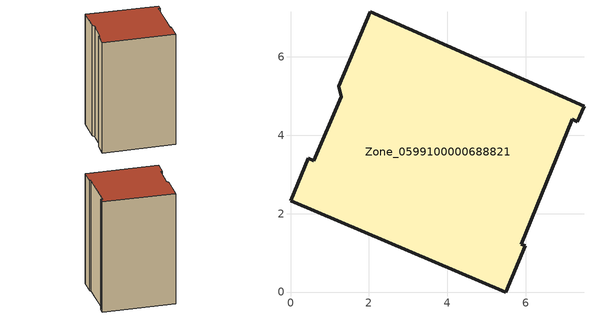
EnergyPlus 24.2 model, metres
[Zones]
Zone_0599100000688821
 floor ground (C_G): 5.99,1.18 5.49,0 0,2.33 0.46,3.41 0.59,3.36 1.29,4.99 1.23,5.25 2.03,7.15 7.49,4.75 7.32,4.35 7.18,4.41 5.88,1.23 z0
 wall outside (C_F): 2.03,7.15 1.23,5.25 1.29,4.99 0.59,3.36 0.46,3.41 0,2.33 5.49,0 5.99,1.18 5.88,1.23 7.18,4.41 7.32,4.35 7.49,4.75 2.03,7.15 z0:9.71
 roof outside (C_R): 5.49,0 5.99,1.18 5.88,1.23 7.18,4.41 7.32,4.35 7.49,4.75 2.03,7.15 1.23,5.25 1.29,4.99 0.59,3.36 0.46,3.41 0,2.33 z9.71
[BUILDING]
Pand.0599100000688821: North Axis=0; Terrain=City; Loads Convergence Tolerance Value=0.04; Temperature Convergence Tolerance Value=0.4; Solar Distribution=FullExterior; Maximum Number of Warmup Days=25; Minimum Number of Warmup Days=1
[Site:Location]
Rotterdam.The.Hague.AP_ZH_NLD Design_Conditions: Latitude=51.96; Longitude=4.45; Time Zone=1; Elevation=-4.5
[SITE:GROUNDTEMPERATURE:BUILDINGSURFACE]
18, 18, 18, 18, 18, 18, 18, 18, 18, 18, 18, 18
[MATERIAL] Thermal Absorptance=0.9; Solar Absorptance=0.7; Visible Absorptance=0.7
Name | Roughness | Thickness | Conductivity | Density | Specific Heat
G.TI.1946 | MediumSmooth | 0.15 | 1 | 540 | 1210
F.TI.1946 | Rough | 0.3 | 0.857143 | 1920 | 840
R.TI.1946 | MediumRough | 0.2 | 0.1 | 1500 | 1000
[CONSTRUCTION]
C_G: G.TI.1946
C_F: F.TI.1946
C_R: R.TI.1946
[ZONE]
Zone_0599100000688821: Type=1; Multiplier=1; Ceiling Height=Autocalculate; Volume=Autocalculate; Floor Area=autocalculate; Part of Total Floor Area=Yes
[ZONEINFILTRATION:DESIGNFLOWRATE]
Infil_Zone_0599100000688821: Zone or ZoneList or Space or SpaceList=Zone_0599100000688821; Schedule=AlwaysOn; Design Flow Rate Calculation Method=Flow/Area; Flow Rate per Floor Area=0.003; Constant Term Coefficient=1; Temperature Term Coefficient=0; Velocity Term Coefficient=0; Velocity Squared Term Coefficient=0
[HVACTEMPLATE:ZONE:IDEALLOADSAIRSYSTEM]
Zone_0599100000688821: Maximum Heating Supply Air Temperature=50; Minimum Cooling Supply Air Temperature=13; Maximum Heating Supply Air Humidity Ratio=0.0156; Minimum Cooling Supply Air Humidity Ratio=0.0077; Heating Limit=NoLimit; Cooling Limit=NoLimit; Dehumidification Control Type=ConstantSensibleHeatRatio; Cooling Sensible Heat Ratio=0.7; Dehumidification Setpoint=60; Humidification Control Type=None; Humidification Setpoint=30; Outdoor Air Method=None; Outdoor Air Flow Rate per Person=0.00944; Outdoor Air Flow Rate per Zone Floor Area=0; Outdoor Air Flow Rate per Zone=0; Demand Controlled Ventilation Type=None; Outdoor Air Economizer Type=NoEconomizer; Heat Recovery Type=None; Sensible Heat Recovery Effectiveness=0.7; Latent Heat Recovery Effectiveness=0.65
[ZONECONTROL:THERMOSTAT]
ThermostatControl_Zone_0599100000688821: Zone or ZoneList=Zone_0599100000688821; Control Type Schedule=DualSetpointControlType; Control 1=Thermostat_Zone_0599100000688821; Temperature Difference Between Cutout And Setpoint=0
[THERMOSTATSETPOINT:DUALSETPOINT]
Thermostat_Zone_0599100000688821: Heating Setpoint Temperature Schedule=HeatingSetpoint_Zone_0599100000688821; Cooling Setpoint Temperature Schedule=CoolingSetpoint_Zone_0599100000688821
[SCHEDULE:COMPACT]
HeatingSetpoint_Zone_0599100000688821: Through: 12/31, For: AllDays, Until: 24:00, 21
CoolingSetpoint_Zone_0599100000688821: Through: 12/31, For: AllDays, Until: 24:00, 24
DualSetpointControlType: Through: 12/31, For: AllDays, Until: 24:00, 4
AlwaysOn: Through: 12/31, For: AllDays, Until: 24:00, 1
